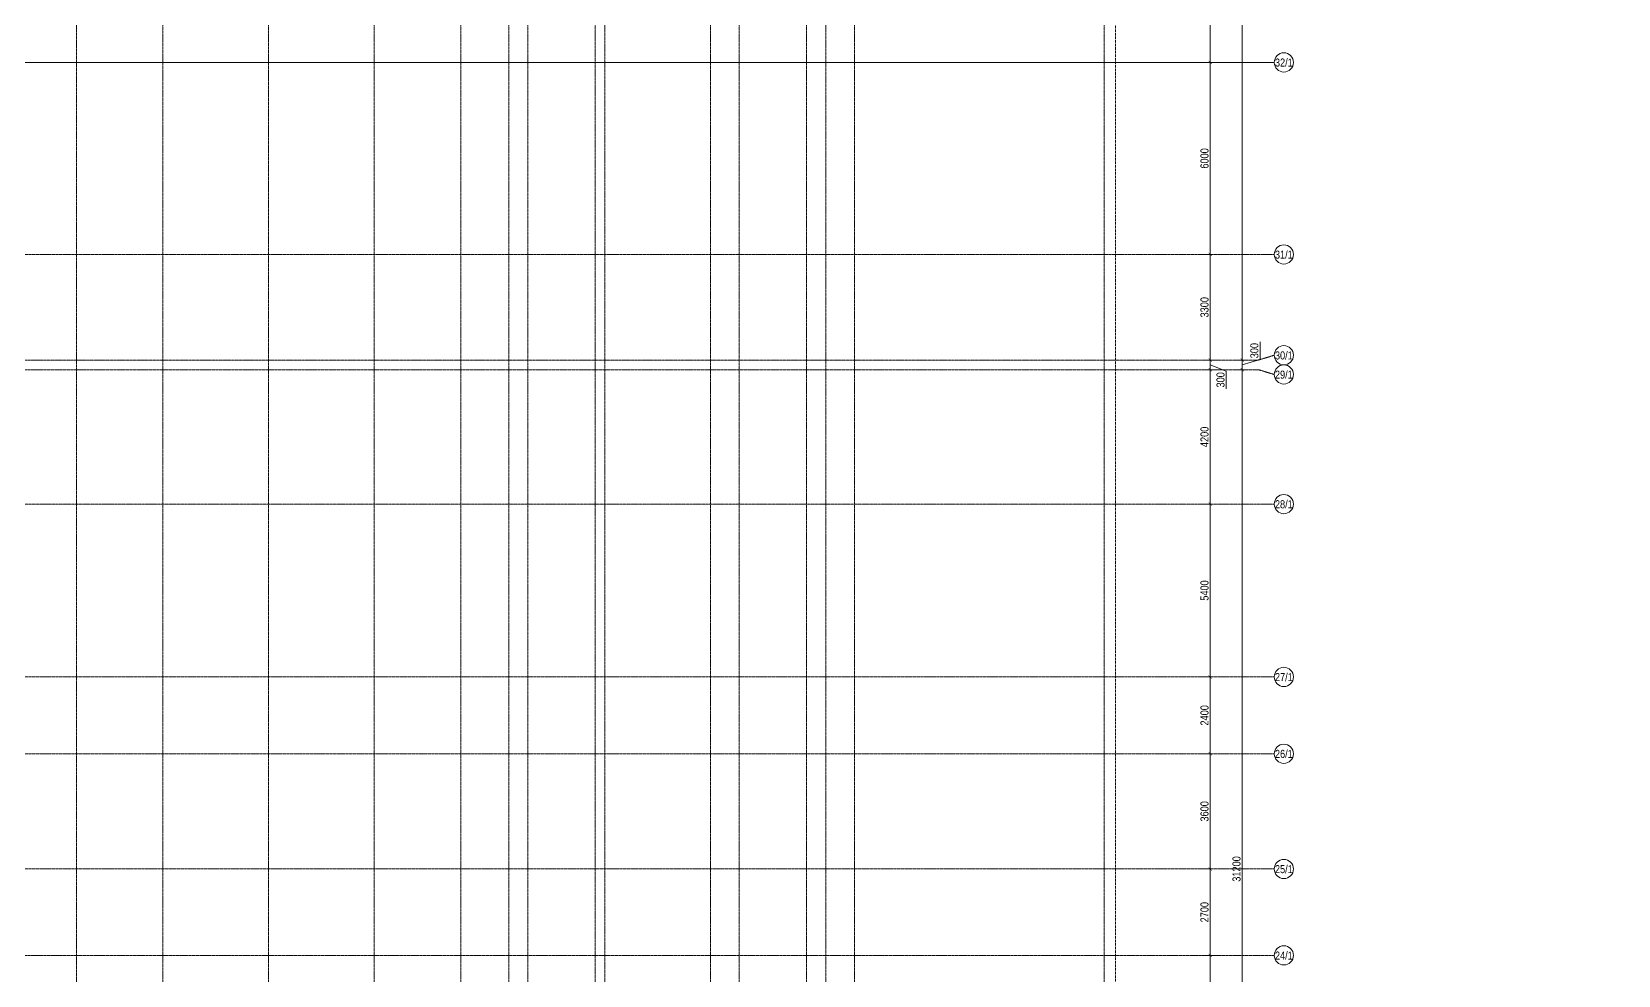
# Model space of a CAD drawing. Header units: millimetres. Extents: x -328335 to 1212475, y -208171 to 164144.
# Drawn here: x 275877 to 325432, y 81579 to 111059 of the extents above; entities that cross this region are included whole.
import ezdxf
from ezdxf import colors
from ezdxf.entities.mleader import LeaderData, LeaderLine
from ezdxf.enums import TextEntityAlignment as Align
from ezdxf.math import Vec2, Vec3

# ---------------------------------------------------------------- set-up
doc = ezdxf.new("R2010")
doc.units = ezdxf.units.MM
doc.header["$LTSCALE"] = 0.5
doc.linetypes.add('CENTER2', pattern=[28.575, 19.05, -3.175, 3.175, -3.175])
doc.linetypes.add('DASHED', pattern=[19.05, 12.7, -6.35])
doc.layers.get('Defpoints').update_dxf_attribs({"color": 140})
doc.layers.add('АР_Делит', color=120, linetype='Continuous', lineweight=0, plot=False)
doc.layers.add('АЦ_Выноски', color=7, linetype='Continuous', lineweight=5)
doc.layers.add('РД_Оси_размер', color=8, linetype='Continuous', lineweight=0)
doc.layers.add('РД_Оси_100', color=7, linetype='Continuous', lineweight=0, true_color=0x525252)
doc.styles.add('style1', font='ARIALN.TTF')
doc.styles.add('ккк', font='isocpeur.ttf', dxfattribs={"width": 0.85, "oblique": 15})
doc.dimstyles.new('Dim100_ареал', dxfattribs={"dimscale": 100, "dimtxt": 2.5, "dimasz": 1, "dimexe": 1, "dimexo": 1, "dimgap": 0.5, "dimtad": 1, "dimzin": 12, "dimdsep": 46, "dimtxsty": 'style1', "dimblk": 'ARCHTICK', "dimcen": 1, "dimdle": 1, "dimaunit": 1, "dimadec": 0, "dimazin": 3, "dimtfac": 1, "dimtmove": 1, "dimatfit": 3, "dimldrblk": 'OPEN30', "dimfxl": 2, "dimfxlon": 1, "dimtolj": 1, "dimtzin": 0, "dimlwd": 5, "dimlwe": 5, "dimarcsym": 0})

# ---------------------------------------------------------------- blocks, each defined once
blk = doc.blocks.new('A-iden')
at = {"linetype": 'Continuous', "lineweight": 5}
blk.add_circle((0, -4), 3, dxfattribs=at)
at = {"color": 0, "linetype": 'Continuous', "lineweight": 20, "style": 'ккк', "width": 0.85}
blk.add_attdef('ID', text='', height=4, dxfattribs=at).set_placement((0.31, -3.85), align=Align.MIDDLE_CENTER)
blk = doc.blocks.new('_ArchTick')
at = {"color": 0, "linetype": 'ByBlock', "const_width": 0.15}
blk.add_lwpolyline([(-0.5, -0.5), (0.5, 0.5)], dxfattribs=at)
blk = doc.blocks.new('*D214')
at = {"layer": 'Defpoints', "color": 0, "transparency": 16777216}
for p in [(116910, 82200), (117910, 82200), (116910, 78900)]:
    blk.add_point(p, dxfattribs=at)
at = {"layer": 'РД_Оси_размер', "color": 0, "lineweight": 5, "transparency": 16777216}
for p, q in [((117910, 78800), (117910, 82300)), ((117710, 82200), (118010, 82200)), ((117710, 78900), (118010, 78900))]:
    blk.add_line(p, q, dxfattribs=at)
at = {"layer": 'РД_Оси_размер', "color": 0, "lineweight": 5, "transparency": 16777216, "xscale": 100, "yscale": 100, "zscale": 100}
for p, rotation in [((117910, 82200), 90), ((117910, 78900), 270)]:
    blk.add_blockref('_ArchTick', p, dxfattribs=dict(at, rotation=rotation))
at = {"layer": 'РД_Оси_размер', "color": 0, "transparency": 16777216, "insert": (117732, 80550), "char_height": 250, "attachment_point": 5, "rotation": 90, "style": 'style1'}
blk.add_mtext('\\A1;3300', dxfattribs=at)
blk = doc.blocks.new('_Open30')
at = {"color": 0, "linetype": 'ByBlock', "lineweight": -2}
for p, q in [((-1, 0.27), (0, 0)), ((0, 0), (-1, -0.27)), ((0, 0), (-1, 0))]:
    blk.add_line(p, q, dxfattribs=at)
blk = doc.blocks.new('*D215')
at = {"layer": 'Defpoints', "color": 0, "transparency": 16777216}
for p in [(116910, 84900), (117910, 84900), (116910, 82200)]:
    blk.add_point(p, dxfattribs=at)
at = {"layer": 'РД_Оси_размер', "color": 0, "lineweight": 5, "transparency": 16777216}
for p, q in [((117710, 84900), (118010, 84900)), ((117910, 82100), (117910, 85000)), ((117710, 82200), (118010, 82200))]:
    blk.add_line(p, q, dxfattribs=at)
at = {"layer": 'РД_Оси_размер', "color": 0, "lineweight": 5, "transparency": 16777216, "xscale": 100, "yscale": 100, "zscale": 100}
for p, rotation in [((117910, 84900), 90), ((117910, 82200), 270)]:
    blk.add_blockref('_ArchTick', p, dxfattribs=dict(at, rotation=rotation))
at = {"layer": 'РД_Оси_размер', "color": 0, "transparency": 16777216, "insert": (117732, 83550), "char_height": 250, "attachment_point": 5, "rotation": 90, "style": 'style1'}
blk.add_mtext('\\A1;2700', dxfattribs=at)
blk = doc.blocks.new('*D216')
at = {"layer": 'Defpoints', "color": 0, "transparency": 16777216}
for p in [(116910, 88500), (117910, 88500), (116910, 84900)]:
    blk.add_point(p, dxfattribs=at)
at = {"layer": 'РД_Оси_размер', "color": 0, "lineweight": 5, "transparency": 16777216}
for p, q in [((117710, 88500), (118010, 88500)), ((117910, 84800), (117910, 88600)), ((117710, 84900), (118010, 84900))]:
    blk.add_line(p, q, dxfattribs=at)
at = {"layer": 'РД_Оси_размер', "color": 0, "lineweight": 5, "transparency": 16777216, "xscale": 100, "yscale": 100, "zscale": 100}
for p, rotation in [((117910, 88500), 90), ((117910, 84900), 270)]:
    blk.add_blockref('_ArchTick', p, dxfattribs=dict(at, rotation=rotation))
at = {"layer": 'РД_Оси_размер', "color": 0, "transparency": 16777216, "insert": (117732, 86700), "char_height": 250, "attachment_point": 5, "rotation": 90, "style": 'style1'}
blk.add_mtext('\\A1;3600', dxfattribs=at)
blk = doc.blocks.new('*D217')
at = {"layer": 'Defpoints', "color": 0, "transparency": 16777216}
for p in [(116910, 90900), (117910, 90900), (116910, 88500)]:
    blk.add_point(p, dxfattribs=at)
at = {"layer": 'РД_Оси_размер', "color": 0, "lineweight": 5, "transparency": 16777216}
for p, q in [((117710, 90900), (118010, 90900)), ((117910, 88400), (117910, 91000)), ((117710, 88500), (118010, 88500))]:
    blk.add_line(p, q, dxfattribs=at)
at = {"layer": 'РД_Оси_размер', "color": 0, "lineweight": 5, "transparency": 16777216, "xscale": 100, "yscale": 100, "zscale": 100}
for p, rotation in [((117910, 90900), 90), ((117910, 88500), 270)]:
    blk.add_blockref('_ArchTick', p, dxfattribs=dict(at, rotation=rotation))
at = {"layer": 'РД_Оси_размер', "color": 0, "transparency": 16777216, "insert": (117732, 89700), "char_height": 250, "attachment_point": 5, "rotation": 90, "style": 'style1'}
blk.add_mtext('\\A1;2400', dxfattribs=at)
blk = doc.blocks.new('*D218')
at = {"layer": 'Defpoints', "color": 0, "transparency": 16777216}
for p in [(116910, 96300), (117910, 96300), (116910, 90900)]:
    blk.add_point(p, dxfattribs=at)
at = {"layer": 'РД_Оси_размер', "color": 0, "lineweight": 5, "transparency": 16777216}
for p, q in [((117710, 96300), (118010, 96300)), ((117910, 90800), (117910, 96400)), ((117710, 90900), (118010, 90900))]:
    blk.add_line(p, q, dxfattribs=at)
at = {"layer": 'РД_Оси_размер', "color": 0, "lineweight": 5, "transparency": 16777216, "xscale": 100, "yscale": 100, "zscale": 100}
for p, rotation in [((117910, 96300), 90), ((117910, 90900), 270)]:
    blk.add_blockref('_ArchTick', p, dxfattribs=dict(at, rotation=rotation))
at = {"layer": 'РД_Оси_размер', "color": 0, "transparency": 16777216, "insert": (117732, 93600), "char_height": 250, "attachment_point": 5, "rotation": 90, "style": 'style1'}
blk.add_mtext('\\A1;5400', dxfattribs=at)
blk = doc.blocks.new('*D219')
at = {"layer": 'Defpoints', "color": 0, "transparency": 16777216}
for p in [(116910, 100500), (117910, 100500), (116910, 96300)]:
    blk.add_point(p, dxfattribs=at)
at = {"layer": 'РД_Оси_размер', "color": 0, "lineweight": 5, "transparency": 16777216}
for p, q in [((117910, 96200), (117910, 100600)), ((117710, 100500), (118010, 100500)), ((117710, 96300), (118010, 96300))]:
    blk.add_line(p, q, dxfattribs=at)
at = {"layer": 'РД_Оси_размер', "color": 0, "lineweight": 5, "transparency": 16777216, "xscale": 100, "yscale": 100, "zscale": 100}
for p, rotation in [((117910, 100500), 90), ((117910, 96300), 270)]:
    blk.add_blockref('_ArchTick', p, dxfattribs=dict(at, rotation=rotation))
at = {"layer": 'РД_Оси_размер', "color": 0, "transparency": 16777216, "insert": (117732, 98400), "char_height": 250, "attachment_point": 5, "rotation": 90, "style": 'style1'}
blk.add_mtext('\\A1;4200', dxfattribs=at)
blk = doc.blocks.new('*D220')
at = {"layer": 'Defpoints', "color": 0, "transparency": 16777216}
for p in [(116910, 100800), (117910, 100800), (116910, 100500)]:
    blk.add_point(p, dxfattribs=at)
at = {"layer": 'РД_Оси_размер', "color": 0, "lineweight": 5, "transparency": 16777216}
for p, q in [((117710, 100800), (118010, 100800)), ((117910, 100400), (117910, 100900)), ((117910, 100650), (118410, 100458)), ((117710, 100500), (118010, 100500)), ((118410, 100458), (118410, 99905))]:
    blk.add_line(p, q, dxfattribs=at)
at = {"layer": 'РД_Оси_размер', "color": 0, "lineweight": 5, "transparency": 16777216, "xscale": 100, "yscale": 100, "zscale": 100}
for p, rotation in [((117910, 100800), 90), ((117910, 100500), 270)]:
    blk.add_blockref('_ArchTick', p, dxfattribs=dict(at, rotation=rotation))
at = {"layer": 'РД_Оси_размер', "color": 0, "transparency": 16777216, "insert": (118232, 100182), "char_height": 250, "attachment_point": 5, "rotation": 90, "style": 'style1'}
blk.add_mtext('\\A1;300', dxfattribs=at)
blk = doc.blocks.new('*D221')
at = {"layer": 'Defpoints', "color": 0, "transparency": 16777216}
for p in [(116910, 104100), (117910, 104100), (116910, 100800)]:
    blk.add_point(p, dxfattribs=at)
at = {"layer": 'РД_Оси_размер', "color": 0, "lineweight": 5, "transparency": 16777216}
for p, q in [((117710, 104100), (118010, 104100)), ((117910, 100700), (117910, 104200)), ((117710, 100800), (118010, 100800))]:
    blk.add_line(p, q, dxfattribs=at)
at = {"layer": 'РД_Оси_размер', "color": 0, "lineweight": 5, "transparency": 16777216, "xscale": 100, "yscale": 100, "zscale": 100}
for p, rotation in [((117910, 104100), 90), ((117910, 100800), 270)]:
    blk.add_blockref('_ArchTick', p, dxfattribs=dict(at, rotation=rotation))
at = {"layer": 'РД_Оси_размер', "color": 0, "transparency": 16777216, "insert": (117732, 102450), "char_height": 250, "attachment_point": 5, "rotation": 90, "style": 'style1'}
blk.add_mtext('\\A1;3300', dxfattribs=at)
blk = doc.blocks.new('*D222')
at = {"layer": 'Defpoints', "color": 0, "transparency": 16777216}
for p in [(116910, 110100), (117910, 110100), (116910, 104100)]:
    blk.add_point(p, dxfattribs=at)
at = {"layer": 'РД_Оси_размер', "color": 0, "lineweight": 5, "transparency": 16777216}
for p, q in [((117710, 110100), (118010, 110100)), ((117910, 104000), (117910, 110200)), ((117710, 104100), (118010, 104100))]:
    blk.add_line(p, q, dxfattribs=at)
at = {"layer": 'РД_Оси_размер', "color": 0, "lineweight": 5, "transparency": 16777216, "xscale": 100, "yscale": 100, "zscale": 100}
for p, rotation in [((117910, 110100), 90), ((117910, 104100), 270)]:
    blk.add_blockref('_ArchTick', p, dxfattribs=dict(at, rotation=rotation))
at = {"layer": 'РД_Оси_размер', "color": 0, "transparency": 16777216, "insert": (117732, 107100), "char_height": 250, "attachment_point": 5, "rotation": 90, "style": 'style1'}
blk.add_mtext('\\A1;6000', dxfattribs=at)
blk = doc.blocks.new('*D223')
at = {"layer": 'Defpoints', "color": 0, "transparency": 16777216}
for p in [(116910, 116100), (117910, 116100), (116910, 110100)]:
    blk.add_point(p, dxfattribs=at)
at = {"layer": 'РД_Оси_размер', "color": 0, "lineweight": 5, "transparency": 16777216}
for p, q in [((117710, 116100), (118010, 116100)), ((117910, 110000), (117910, 116200)), ((117710, 110100), (118010, 110100))]:
    blk.add_line(p, q, dxfattribs=at)
at = {"layer": 'РД_Оси_размер', "color": 0, "lineweight": 5, "transparency": 16777216, "xscale": 100, "yscale": 100, "zscale": 100}
for p, rotation in [((117910, 116100), 90), ((117910, 110100), 270)]:
    blk.add_blockref('_ArchTick', p, dxfattribs=dict(at, rotation=rotation))
at = {"layer": 'РД_Оси_размер', "color": 0, "transparency": 16777216, "insert": (117732, 113100), "char_height": 250, "attachment_point": 5, "rotation": 90, "style": 'style1'}
blk.add_mtext('\\A1;6000', dxfattribs=at)
blk = doc.blocks.new('*D51')
at = {"layer": 'Defpoints', "color": 0, "transparency": 16777216}
for p in [(114955, 100500), (118910, 100500), (116910, 69300)]:
    blk.add_point(p, dxfattribs=at)
at = {"layer": 'РД_Оси_размер', "color": 0, "lineweight": 5, "transparency": 16777216}
for p, q in [((118910, 69200), (118910, 100600)), ((118710, 100500), (119010, 100500)), ((118710, 69300), (119010, 69300))]:
    blk.add_line(p, q, dxfattribs=at)
at = {"layer": 'РД_Оси_размер', "color": 0, "lineweight": 5, "transparency": 16777216, "xscale": 100, "yscale": 100, "zscale": 100}
for p, rotation in [((118910, 100500), 90), ((118910, 69300), 270)]:
    blk.add_blockref('_ArchTick', p, dxfattribs=dict(at, rotation=rotation))
at = {"layer": 'РД_Оси_размер', "color": 0, "transparency": 16777216, "insert": (118732, 84900), "char_height": 250, "attachment_point": 5, "rotation": 90, "style": 'style1'}
blk.add_mtext('\\A1;31200', dxfattribs=at)
blk = doc.blocks.new('*D52')
at = {"layer": 'Defpoints', "color": 0, "transparency": 16777216}
for p in [(116910, 100800), (118910, 100800), (114955, 100500)]:
    blk.add_point(p, dxfattribs=at)
at = {"layer": 'РД_Оси_размер', "color": 0, "lineweight": 5, "transparency": 16777216}
for p, q in [((119468, 100817), (119468, 101370)), ((118710, 100800), (119010, 100800)), ((118910, 100400), (118910, 100900)), ((118910, 100650), (119468, 100817)), ((118710, 100500), (119010, 100500))]:
    blk.add_line(p, q, dxfattribs=at)
at = {"layer": 'РД_Оси_размер', "color": 0, "lineweight": 5, "transparency": 16777216, "xscale": 100, "yscale": 100, "zscale": 100}
for p, rotation in [((118910, 100800), 90), ((118910, 100500), 270)]:
    blk.add_blockref('_ArchTick', p, dxfattribs=dict(at, rotation=rotation))
at = {"layer": 'РД_Оси_размер', "color": 0, "transparency": 16777216, "insert": (119290, 101094), "char_height": 250, "attachment_point": 5, "rotation": 90, "style": 'style1'}
blk.add_mtext('\\A1;300', dxfattribs=at)
blk = doc.blocks.new('*D229')
at = {"layer": 'Defpoints', "color": 0, "transparency": 16777216}
for p in [(116910, 134700), (118910, 134700), (116910, 100800)]:
    blk.add_point(p, dxfattribs=at)
at = {"layer": 'РД_Оси_размер', "color": 0, "lineweight": 5, "transparency": 16777216}
for p, q in [((118910, 100700), (118910, 134800)), ((118710, 134700), (119010, 134700)), ((118710, 100800), (119010, 100800))]:
    blk.add_line(p, q, dxfattribs=at)
at = {"layer": 'РД_Оси_размер', "color": 0, "lineweight": 5, "transparency": 16777216, "xscale": 100, "yscale": 100, "zscale": 100}
for p, rotation in [((118910, 134700), 90), ((118910, 100800), 270)]:
    blk.add_blockref('_ArchTick', p, dxfattribs=dict(at, rotation=rotation))
at = {"layer": 'РД_Оси_размер', "color": 0, "transparency": 16777216, "insert": (118732, 117750), "char_height": 250, "attachment_point": 5, "rotation": 90, "style": 'style1'}
blk.add_mtext('\\A1;33900', dxfattribs=at)
blk = doc.blocks.new('_Dot')
at = {"color": 0, "linetype": 'ByBlock', "lineweight": -2}
blk.add_line((-0.5, 0), (-1, 0), dxfattribs=at)
at = {"color": 0, "linetype": 'ByBlock', "const_width": 0.5}
blk.add_lwpolyline([(-0.25, 0, 1), (0.25, 0, 1)], format="xyb", close=True, dxfattribs=at)
blk = doc.blocks.new('СОШ_2200_АР_ОСИ_М100_28.05.24')
at = {"layer": 'АР_Делит', "color": 5, "linetype": 'DASHED'}
blk.add_lwpolyline([(-355, 100855), (37145, 100855), (37145, 129155), (72745, 129155), (72745, 135155), (114955, 135155), (114955, -355), (93595.036, -355), (93595.036, 13855), (94145, 13855), (94145, 68320), (66055, 68320), (66055, 13857.73), (83455, 13857.73), (83455, -355), (45245, -355), (45245, 13145), (44695, 13145), (44695, 26755), (45245, 26755), (45245, 68320), (20455, 68320)], dxfattribs=at)
at = {"layer": 'РД_Оси_100', "color": 8, "linetype": 'CENTER2', "true_color": 0x808080}
for p, q in [((85200, -6155), (85200, 139938.679)), ((88500, -6155), (88500, 139938.679)), ((91800, -6155), (91800, 139938.679)), ((94500, -6155), (94500, 139938.679)), ((96000, -6155), (96000, 139938.679)), ((102300, -6155), (102300, 139938.679)), ((114600, -6155), (114600, 139938.679)), ((-5954.958, 110100), (119910, 110100)), ((35037.55, 110100), (119910, 110100)), ((-5954.958, 104100), (119910, 104100)), ((-5954.958, 96300), (119910, 96300)), ((-5954.958, 90900), (119910, 90900)), ((-5954.958, 88500), (119910, 88500)), ((-5954.958, 84900), (119910, 84900)), ((119910, 82200), (-5954.958, 82200))]:
    blk.add_line(p, q, dxfattribs=at)
for points in [[(82500, 139938.679), (82500, -6155)], [(96600, -6155), (96600, 139938.679)], [(98700, -6194.98), (98700, 139538.679), (98550, 139938.679)], [(99000, -6195.83), (99000, 139538.679), (99150, 139938.679)], [(103200, -6155), (103200, 139938.679)], [(105300, -6155), (105300, 139938.679)], [(105900, 139938.679), (105900, -6155)], [(106800, -6155), (106800, 139938.679)], [(119910, 100950), (119410, 100800), (-5454.958, 100800), (-5954.958, 100950)], [(119910, 100350), (119410, 100500), (-5454.958, 100500), (-5954.958, 100350)]]:
    blk.add_lwpolyline(points, dxfattribs=at)
at = {"layer": 'РД_Оси_100', "color": 0}
ref = blk.add_blockref('A-iden', (120210, 110500), dxfattribs=dict(at, xscale=100, yscale=100, zscale=100))
ref.add_attrib('ID', '32/1', dxfattribs={"layer": '0', "linetype": 'Continuous', "height": 250, "style": 'style1'}).set_placement((120210, 110100), align=Align.MIDDLE)
ref = blk.add_blockref('A-iden', (120210, 104500), dxfattribs=dict(at, xscale=100, yscale=100, zscale=100))
ref.add_attrib('ID', '31/1', dxfattribs={"layer": '0', "linetype": 'Continuous', "height": 250, "style": 'style1'}).set_placement((120210, 104100), align=Align.MIDDLE)
ref = blk.add_blockref('A-iden', (120210, 101350), dxfattribs=dict(at, xscale=100, yscale=100, zscale=100))
ref.add_attrib('ID', '30/1', dxfattribs={"layer": '0', "linetype": 'Continuous', "height": 250, "style": 'style1'}).set_placement((120210, 100950), align=Align.MIDDLE)
ref = blk.add_blockref('A-iden', (120210, 100750), dxfattribs=dict(at, xscale=100, yscale=100, zscale=100))
ref.add_attrib('ID', '29/1', dxfattribs={"layer": '0', "linetype": 'Continuous', "height": 250, "style": 'style1'}).set_placement((120210, 100350), align=Align.MIDDLE)
ref = blk.add_blockref('A-iden', (120210, 96700), dxfattribs=dict(at, xscale=100, yscale=100, zscale=100))
ref.add_attrib('ID', '28/1', dxfattribs={"layer": '0', "linetype": 'Continuous', "height": 250, "style": 'style1'}).set_placement((120210, 96300), align=Align.MIDDLE)
ref = blk.add_blockref('A-iden', (120210, 91300), dxfattribs=dict(at, xscale=100, yscale=100, zscale=100))
ref.add_attrib('ID', '27/1', dxfattribs={"layer": '0', "linetype": 'Continuous', "height": 250, "style": 'style1'}).set_placement((120210, 90900), align=Align.MIDDLE)
ref = blk.add_blockref('A-iden', (120210, 88900), dxfattribs=dict(at, xscale=100, yscale=100, zscale=100))
ref.add_attrib('ID', '26/1', dxfattribs={"layer": '0', "linetype": 'Continuous', "height": 250, "style": 'style1'}).set_placement((120210, 88500), align=Align.MIDDLE)
ref = blk.add_blockref('A-iden', (120210, 85300), dxfattribs=dict(at, xscale=100, yscale=100, zscale=100))
ref.add_attrib('ID', '25/1', dxfattribs={"layer": '0', "linetype": 'Continuous', "height": 250, "style": 'style1'}).set_placement((120210, 84900), align=Align.MIDDLE)
ref = blk.add_blockref('A-iden', (120210, 82600), dxfattribs=dict(at, xscale=100, yscale=100, zscale=100))
ref.add_attrib('ID', '24/1', dxfattribs={"layer": '0', "linetype": 'Continuous', "height": 250, "style": 'style1'}).set_placement((120210, 82200), align=Align.MIDDLE)
at = {"layer": 'РД_Оси_размер'}
for base, p1, p2, picture, middle in [((118910, 134700), (116910, 100800), (116910, 134700), '*D229', (118732.357, 117750)), ((117910, 116100), (116910, 110100), (116910, 116100), '*D223', (117732.357, 113100)), ((117910, 110100), (116910, 104100), (116910, 110100), '*D222', (117732.357, 107100)), ((117910, 104100), (116910, 100800), (116910, 104100), '*D221', (117732.357, 102450)), ((118910, 100800), (114955, 100500), (116910, 100800), '*D52', (119290.286, 100867.379)), ((118910, 100500), (116910, 69300), (114955, 100500), '*D51', (118732.357, 84900)), ((117910, 100500), (116910, 96300), (116910, 100500), '*D219', (117732.357, 98400)), ((117910, 96300), (116910, 90900), (116910, 96300), '*D218', (117732.357, 93600)), ((117910, 90900), (116910, 88500), (116910, 90900), '*D217', (117732.357, 89700)), ((117910, 88500), (116910, 84900), (116910, 88500), '*D216', (117732.357, 86700)), ((117910, 84900), (116910, 82200), (116910, 84900), '*D215', (117732.357, 83550)), ((117910, 82200), (116910, 78900), (116910, 82200), '*D214', (117732.357, 80550))]:
    dim = blk.add_linear_dim(base=base, p1=p1, p2=p2, angle=90, dimstyle='Dim100_ареал', dxfattribs=at)
    dim.commit()
    dim.dimension.update_dxf_attribs({"geometry": picture, "text_midpoint": middle})
dim = blk.add_linear_dim(base=(117910, 100800), p1=(116910, 100500), p2=(116910, 100800), angle=90, dimstyle='Dim100_ареал', dxfattribs=at)
dim.commit()
dim.dimension.update_dxf_attribs({"geometry": '*D220', "text_midpoint": (118410, 100407.707), "dimtype": 160})

msp = doc.modelspace()

# ---------------------------------------------------------------- block references
at = {"layer": 'РД_Оси_100'}
msp.add_blockref('СОШ_2200_АР_ОСИ_М100_28.05.24', (194776.726, 0), dxfattribs=at)

# ---------------------------------------------------------------- leaders
at = {"layer": 'АЦ_Выноски', "transparency": 33554653}
ml = msp.add_multileader_mtext('Standard', dxfattribs=at)
ml.set_content('\\pxa0.66667;Аккустические подвесные панели из минерального стекловолокна. Акцентные цвета: {\\C240;\\c2367469;NSC S 2060-Y60R, NSC S 3060-Y30R. \\PПривязку см. раздел АИ}', color=256, style='style1')
ml.set_leader_properties(color=256)
ml.set_arrow_properties(name='DOT')
ml.build(insert=Vec2(0, 0))
ml.multileader.update_dxf_attribs({"has_dogleg": 0, "text_left_attachment_type": 6, "text_right_attachment_type": 6, "arrow_head_size": 200, "scale": 100})
ctx = ml.context
ctx.base_point, ctx.scale, ctx.char_height, ctx.arrow_head_size, ctx.landing_gap_size, ctx.plane_origin, ctx.plane_x_axis, ctx.plane_y_axis = Vec3(81527.942, 108265.207), 100, 300, 200, 50, Vec3(83308.187, 102395.461), Vec3(1, 0.00000001), Vec3(-0.00000001, 1)
ctx.left_attachment, ctx.right_attachment = 6, 6
notes = []
notes.append((ctx, [(1, (1, 1, 0), (80727.942, 108265.207), (1, 0.00000001), 800, [(1, [(77346.842, 97620.027), (76128.548, 99500.161)], 0, [])])]))
ctx.mtext.insert, ctx.mtext.text_direction, ctx.mtext.rotation, ctx.mtext.width, ctx.mtext.line_spacing_factor, ctx.mtext.flow_direction = Vec3(81577.942, 108653.407), Vec3(1, 0.00000001), 0.00000001, 9258.29889, 0.8, 5
ml = msp.add_multileader_mtext('Standard', dxfattribs=at)
ml.set_content('\\pxa0.66667;Аккустические подвесные панели \\Pиз минерального стекловолокна.  %%C800, %%C1200мм. \\PАкцентный цвет: {\\C240;\\c2367469;NSC S 2020-R60B\\PПривязку см. раздел АИ}', color=256, style='style1')
ml.set_leader_properties(color=256)
ml.set_arrow_properties(name='DOT')
ml.build(insert=Vec2(0, 0))
ml.multileader.update_dxf_attribs({"has_dogleg": 0, "text_left_attachment_type": 6, "text_right_attachment_type": 6, "arrow_head_size": 200, "scale": 100})
ctx = ml.context
ctx.base_point, ctx.scale, ctx.char_height, ctx.arrow_head_size, ctx.landing_gap_size, ctx.plane_origin, ctx.plane_x_axis, ctx.plane_y_axis = Vec3(104037.457, 107876.867), 100, 300, 200, 50, Vec3(77897.067, 99385.609), Vec3(1, 0.00000001), Vec3(-0.00000001, 1)
ctx.left_attachment, ctx.right_attachment = 6, 6
notes.append((ctx, [(1, (1, 1, 0), (103237.457, 107876.867), (1, 0.00000001), 800, [(1, [(101968.863, 97142.148), (100862.669, 99570.512)], 0, [])])]))
ctx.mtext.insert, ctx.mtext.text_direction, ctx.mtext.rotation, ctx.mtext.width, ctx.mtext.line_spacing_factor, ctx.mtext.flow_direction = Vec3(104087.457, 108265.066), Vec3(1, 0.00000001), 0.00000001, 11047.033, 0.8, 5
ml = msp.add_multileader_mtext('Standard', dxfattribs=at)
ml.set_content('\\pxa0.66667;Аккустические подвесные панели из минерального стекловолокна. Акцентные цвета: {\\C240;\\c2367469;NSC S 2060-Y60R, NSC S 3060-Y30R. \\PПривязку см. раздел АИ}', color=256, style='style1')
ml.set_leader_properties(color=256)
ml.set_arrow_properties(name='DOT')
ml.build(insert=Vec2(0, 0))
ml.multileader.update_dxf_attribs({"has_dogleg": 0, "text_left_attachment_type": 6, "text_right_attachment_type": 6, "arrow_head_size": 200, "scale": 100})
ctx = ml.context
ctx.base_point, ctx.scale, ctx.char_height, ctx.arrow_head_size, ctx.landing_gap_size, ctx.plane_origin, ctx.plane_x_axis, ctx.plane_y_axis = Vec3(33151.364, 89190.322), 100, 300, 200, 50, Vec3(26955.475, 103750.3), Vec3(1, 0.00000001), Vec3(-0.00000001, 1)
ctx.left_attachment, ctx.right_attachment = 6, 6
notes.append((ctx, [(0, (1, 1, 0), (42493.519, 89190.322), (-1, -0.00000001), 800, [(0, [(39353.753, 93562.676), (43812.568, 94775.78)], 0, [])])]))
ctx.mtext.insert, ctx.mtext.text_direction, ctx.mtext.rotation, ctx.mtext.width, ctx.mtext.line_spacing_factor, ctx.mtext.flow_direction = Vec3(33201.364, 89578.521), Vec3(1, 0.00000001), 0.00000001, 9258.29889, 0.8, 5
for ctx, leaders in notes:
    for number, flags, end, landing, length, lines in leaders:
        leader = LeaderData()
        leader.index, (leader.has_last_leader_line, leader.has_dogleg_vector, leader.attachment_direction) = number, flags
        leader.last_leader_point, leader.dogleg_vector, leader.dogleg_length = Vec3(end), Vec3(landing), length
        for number, points, colour, breaks in lines:
            line = LeaderLine()
            line.index, line.vertices, line.color, line.breaks = number, Vec3.list(points), colors.encode_raw_color(colour), breaks
            leader.lines.append(line)
        ctx.leaders.append(leader)

doc.saveas('drawing.dxf')
